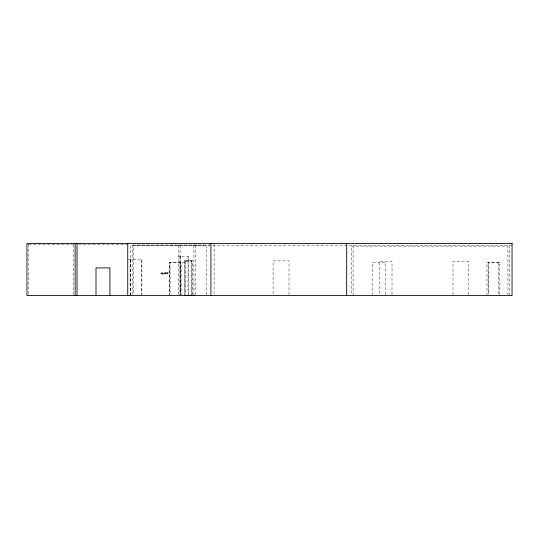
<?xml version="1.0" encoding="UTF-8"?>
<svg xmlns="http://www.w3.org/2000/svg" width="539" height="539" viewBox="0 0 539 539"><rect width="100%" height="100%" fill="white"/><g stroke="black" fill="none" stroke-linecap="round" stroke-linejoin="round"><path stroke-width="0.4" stroke-dasharray="2.69 2.02" d="M162.212 273.974C163.256 270.632 164.099 276.204 163.041 272.869L162.785 274.014L161.633 273.974M161.68 273.974L161.835 272.875C159.989 275.981 161.174 270.268 160.939 273.65L162.212 272.566L162.212 274.014M165.978 273.933L166.1 272.646L165.392 272.566L166.511 272.566L166.457 273.974M28.614 244.713L75.15 244.713M78.492 244.713L127.736 244.713M210.554 245.002L133.349 245.002L133.349 294.766M512.05 245.676L130.62 245.676L130.62 294.766M178.281 256.092L180.107 256.092M128.457 259.603L141.872 259.657L141.872 294.759M184.486 260.546L192.362 260.546M184.924 262.365L169.374 262.365L169.374 294.766M499.444 262.486L488.186 262.486L488.186 294.206M166.1 273.219C165.278 272.882 165.271 273.617 166.1 273.293M162.791 273.448L163.29 273.448M162.765 273.529L163.324 273.529M165.736 273.933L165.271 273.65L166.511 274.014M168.04 273.974L168.094 272.566L166.794 272.808A0.701 0.701 0 0 0 166.666 273.071L166.935 273.886L168.094 274.014M509.577 245.69L509.577 294.766M507.954 294.759L507.954 246.148L351.253 246.148L351.253 294.759M499.505 294.766L499.505 262.345L486.966 262.345L486.966 295.594M498.804 262.486L498.804 294.206M488.826 262.486L488.826 294.206M468.546 294.759L468.546 261.206L453.016 261.206L453.016 294.759M392.015 294.759L392.015 261.321L379.591 261.321L379.591 294.759M385.769 294.772L385.769 262.709L372.233 262.709L372.233 294.772M353.106 245.69L353.106 295.594M289.019 294.772L289.019 260.876L273.105 260.876L273.105 294.772M214.111 244.248L214.111 294.752M206.477 294.766L206.477 245.811L132.264 245.811L132.264 295.594M195.677 245.002L195.677 294.766M193.912 245.676L193.912 294.766M192.362 294.274L192.362 260.135L184.486 260.135L184.486 295.54M191.897 294.705L191.897 261.152L184.971 261.152L184.924 294.766M191.358 261.152L191.358 294.759M188.387 294.766L188.387 256.382L179.938 256.382L179.938 294.766M188.05 256.382L188.05 294.766M185.51 261.152L185.51 294.759M181.097 295.594L181.097 262.54L169.623 262.54L169.623 295.594M180.626 262.54L180.626 294.772M180.269 256.382L180.269 294.766M180.107 245.676L180.107 294.766M178.281 245.002L178.281 294.766M170.095 262.54L170.095 295.594M141.238 259.657L141.238 294.759M130.782 259.657L130.782 294.759M130.142 259.657L130.142 294.759M73.526 244.713L73.526 294.766M28.614 244.248L28.614 295.594M164.995 272.828A0.808 0.808 0 0 1 165.136 273.206L165.102 273.563A0.728 0.728 0 0 1 164.887 273.9C162.461 274.6 166.74 272.815 164.031 272.633A0.687 0.687 0 0 1 164.968 272.822M166.888 273.152C167.42 275.476 168.094 271.38 166.888 273.152"/><path stroke-width="0.81" d="M184.486 295.54L192.362 295.54L192.362 295.096M346.678 243.406L346.678 295.594M210.917 243.406L210.917 295.594M193.912 295.096L193.912 295.594M127.736 243.406L127.736 295.594M109.922 295.594L109.922 267.917L96.003 267.917L96.003 295.594M77.043 243.406L77.043 295.594M75.15 243.406L75.15 295.594M512.05 243.406L26.95 243.406L26.95 295.594L512.05 295.594L512.05 243.406"/></g></svg>
